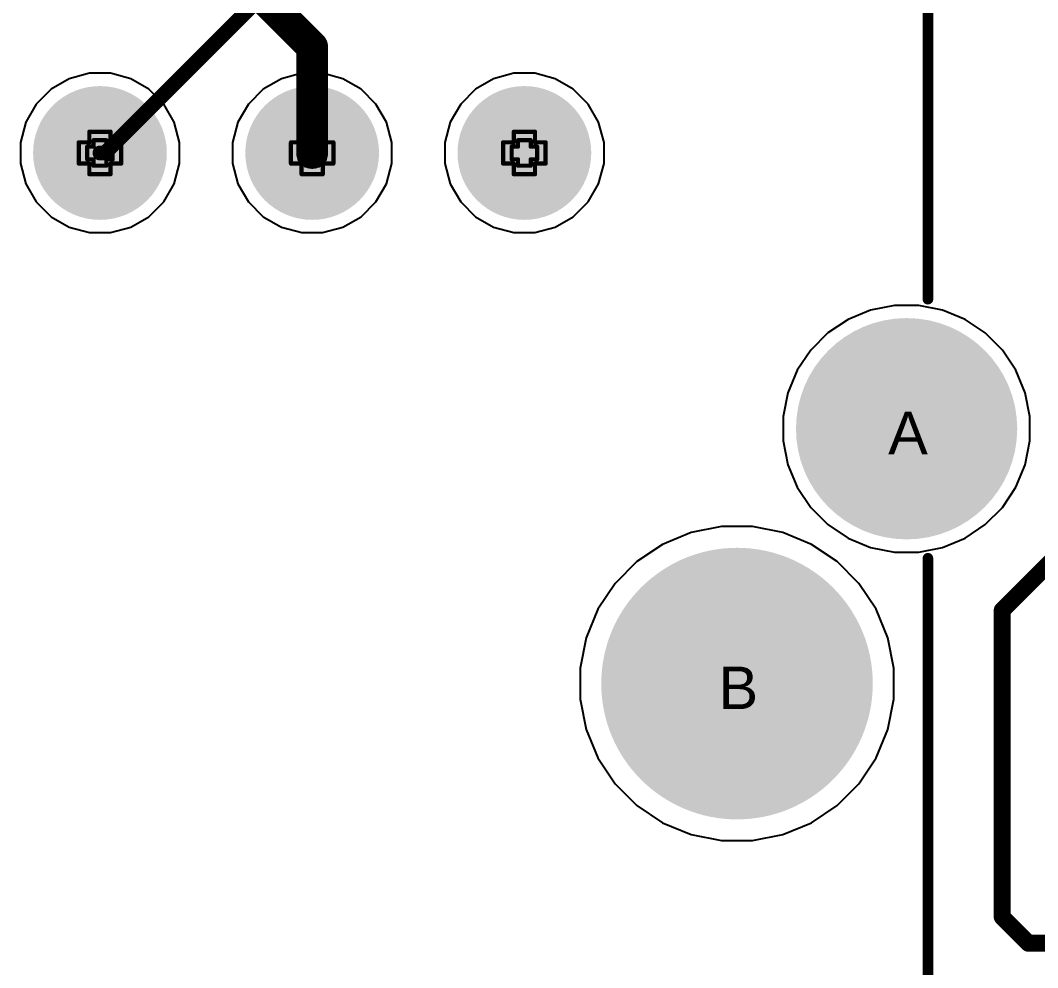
# Model space of a CAD drawing. Header units: inches. Extents: x -11 to 5379, y 0 to 5429.
# Drawn here: x 190.37 to 202.55, y 7.5 to 18.84 of the extents above; entities that cross this region are included whole.
import ezdxf

# ---------------------------------------------------------------- set-up
doc = ezdxf.new("R2010")
doc.units = ezdxf.units.IN
for name, color, linetype in [('Bottom Layer', 5, 'Continuous'), ('Bottom Solder', 6, 'Continuous'), ('Drill Drawing', 1, 'Continuous'), ('GND', 16, 'Continuous'), ('Multi-Layer', 9, 'Continuous'), ('Pad Holes', 156, 'Continuous'), ('PWR', 76, 'Continuous'), ('Top Layer', 1, 'Continuous'), ('Top Overlay', 2, 'Continuous'), ('Top Solder', 216, 'Continuous')]:
    doc.layers.add(name, color=color, linetype=linetype)
doc.styles.add('Arial', font='', dxfattribs={"height": 0.2})
doc.styles.get('Arial').set_extended_font_data('Arial')

# ---------------------------------------------------------------- blocks, each defined once
blk = doc.blocks.new('HR911105A_512')
at = {"layer": 'Bottom Layer'}
h = blk.add_hatch(color=5, dxfattribs=at)
edge = h.paths.add_edge_path()
edge.add_arc((-7.74500102, -1.05499662), 1.22249946, 0, 360)
h = blk.add_hatch(color=5, dxfattribs=at)
edge = h.paths.add_edge_path()
edge.add_arc((-3.16999874, -4.35499764), 0.69900038, 0, 360)
h = blk.add_hatch(color=5, dxfattribs=at)
edge = h.paths.add_edge_path()
edge.add_arc((-0.62999874, -4.35499764), 0.69900038, 0, 360)
h = blk.add_hatch(color=5, dxfattribs=at)
edge = h.paths.add_edge_path()
edge.add_arc((1.91000126, -4.35499764), 0.69900038, 0, 360)
at = {"layer": 'Bottom Solder'}
h = blk.add_hatch(color=6, dxfattribs=at)
edge = h.paths.add_edge_path()
edge.add_arc((-5.715, 1.99500236), 0.1016, 0, 360)
h = blk.add_hatch(color=6, dxfattribs=at)
edge = h.paths.add_edge_path()
edge.add_arc((-7.74500102, -1.05499662), 1.32409946, 0, 360)
h = blk.add_hatch(color=6, dxfattribs=at)
edge = h.paths.add_edge_path()
edge.add_arc((-3.16999874, -4.35499764), 0.8006003799999999, 0, 360)
h = blk.add_hatch(color=6, dxfattribs=at)
edge = h.paths.add_edge_path()
edge.add_arc((-0.62999874, -4.35499764), 0.8006003799999999, 0, 360)
h = blk.add_hatch(color=6, dxfattribs=at)
edge = h.paths.add_edge_path()
edge.add_arc((1.91000126, -4.35499764), 0.8006003799999999, 0, 360)
at = {"layer": 'GND'}
h = blk.add_hatch(color=16, dxfattribs=at)
edge = h.paths.add_edge_path()
edge.add_arc((-7.74500102, -1.05499662), 1.22249946, 0, 360)
h = blk.add_hatch(color=16, dxfattribs=at)
edge = h.paths.add_edge_path()
edge.add_arc((-3.16999874, -4.35499764), 0.69900038, 0, 360)
h = blk.add_hatch(color=16, dxfattribs=at)
edge = h.paths.add_edge_path()
edge.add_arc((-0.62999874, -4.35499764), 0.69900038, 0, 360)
h = blk.add_hatch(color=16, dxfattribs=at)
edge = h.paths.add_edge_path()
edge.add_arc((1.91000126, -4.35499764), 0.69900038, 0, 360)
at = {"layer": 'Multi-Layer'}
h = blk.add_hatch(color=9, dxfattribs=at)
edge = h.paths.add_edge_path()
edge.add_arc((-7.74500102, -1.05499662), 1.22249946, 0, 360)
h = blk.add_hatch(color=9, dxfattribs=at)
edge = h.paths.add_edge_path()
edge.add_arc((-3.16999874, -4.35499764), 0.69900038, 0, 360)
h = blk.add_hatch(color=9, dxfattribs=at)
edge = h.paths.add_edge_path()
edge.add_arc((-0.62999874, -4.35499764), 0.69900038, 0, 360)
h = blk.add_hatch(color=9, dxfattribs=at)
edge = h.paths.add_edge_path()
edge.add_arc((1.91000126, -4.35499764), 0.69900038, 0, 360)
at = {"layer": 'Pad Holes'}
h = blk.add_hatch(color=7, dxfattribs=at)
edge = h.paths.add_edge_path()
edge.add_arc((-5.715, 1.99500236), 1.62500056, 0, 360)
h = blk.add_hatch(color=7, dxfattribs=at)
edge = h.paths.add_edge_path()
edge.add_arc((-7.74500102, -1.05499662), 0.8149996399999999, 0, 360)
h = blk.add_hatch(color=7, dxfattribs=at)
edge = h.paths.add_edge_path()
edge.add_arc((-3.16999874, -4.35499764), 0.44500038, 0, 360)
h = blk.add_hatch(color=7, dxfattribs=at)
edge = h.paths.add_edge_path()
edge.add_arc((-0.62999874, -4.35499764), 0.44500038, 0, 360)
h = blk.add_hatch(color=7, dxfattribs=at)
edge = h.paths.add_edge_path()
edge.add_arc((1.91000126, -4.35499764), 0.44500038, 0, 360)
at = {"layer": 'PWR'}
h = blk.add_hatch(color=76, dxfattribs=at)
edge = h.paths.add_edge_path()
edge.add_arc((-7.74500102, -1.05499662), 1.22249946, 0, 360)
h = blk.add_hatch(color=76, dxfattribs=at)
edge = h.paths.add_edge_path()
edge.add_arc((-3.16999874, -4.35499764), 0.69900038, 0, 360)
h = blk.add_hatch(color=76, dxfattribs=at)
edge = h.paths.add_edge_path()
edge.add_arc((-0.62999874, -4.35499764), 0.69900038, 0, 360)
h = blk.add_hatch(color=76, dxfattribs=at)
edge = h.paths.add_edge_path()
edge.add_arc((1.91000126, -4.35499764), 0.69900038, 0, 360)
at = {"layer": 'Top Layer'}
h = blk.add_hatch(color=1, dxfattribs=at)
edge = h.paths.add_edge_path()
edge.add_arc((-7.74500102, -1.05499662), 1.22249946, 0, 360)
h = blk.add_hatch(color=1, dxfattribs=at)
edge = h.paths.add_edge_path()
edge.add_arc((-3.16999874, -4.35499764), 0.69900038, 0, 360)
h = blk.add_hatch(color=1, dxfattribs=at)
edge = h.paths.add_edge_path()
edge.add_arc((-0.62999874, -4.35499764), 0.69900038, 0, 360)
h = blk.add_hatch(color=1, dxfattribs=at)
edge = h.paths.add_edge_path()
edge.add_arc((1.91000126, -4.35499764), 0.69900038, 0, 360)
at = {"layer": 'Top Solder'}
h = blk.add_hatch(color=216, dxfattribs=at)
edge = h.paths.add_edge_path()
edge.add_arc((-5.715, 1.99500236), 0.1016, 0, 360)
h = blk.add_hatch(color=216, dxfattribs=at)
edge = h.paths.add_edge_path()
edge.add_arc((-7.74500102, -1.05499662), 1.32409946, 0, 360)
h = blk.add_hatch(color=216, dxfattribs=at)
edge = h.paths.add_edge_path()
edge.add_arc((-3.16999874, -4.35499764), 0.8006003799999999, 0, 360)
h = blk.add_hatch(color=216, dxfattribs=at)
edge = h.paths.add_edge_path()
edge.add_arc((-0.62999874, -4.35499764), 0.8006003799999999, 0, 360)
h = blk.add_hatch(color=216, dxfattribs=at)
edge = h.paths.add_edge_path()
edge.add_arc((1.91000126, -4.35499764), 0.8006003799999999, 0, 360)
at = {"layer": 'Top Overlay'}
for points in [[(-7.999999239999999, 12.91500338, 0.127, 0.127, 0), (-7.999999239999999, 0.49500282, 0.127, 0.127, 0)], [(-7.999999239999999, -2.6049986, 0.127, 0.127, 0), (-7.999999239999999, -8.484997, 0.127, 0.127, 0)]]:
    blk.add_lwpolyline(points, format="xyseb", dxfattribs=at)
for points in [[(-8.03174924, 0.49500282, 0.0635, 0.0635, 1), (-7.96824924, 0.49500282, 0.0635, 0.0635, 1)], [(-8.03174924, -2.6049986, 0.0635, 0.0635, 1), (-7.96824924, -2.6049986, 0.0635, 0.0635, 1)]]:
    blk.add_lwpolyline(points, format="xyseb", close=True, dxfattribs=at)

msp = doc.modelspace()

# ---------------------------------------------------------------- linework, layer by layer
at = {"layer": 'Bottom Layer'}
for points in [[(192.59320892, 19.79196194, 0.3809999999999999, 0.3809999999999999, 0), (193.86270854, 18.52246232, 0.3809999999999999, 0.3809999999999999, 0)], [(193.86270854, 17.25246232, 0.3809999999999999, 0.3809999999999999, 0), (193.86270854, 18.52246232, 0.3809999999999999, 0.3809999999999999, 0)], [(193.86270854, 17.25246232, 0.3809999999999999, 0.3809999999999999, 0), (193.86320892, 17.25196194, 0.3809999999999999, 0.3809999999999999, 0)]]:
    msp.add_lwpolyline(points, format="xyseb", dxfattribs=at)
for points in [[(193.76745854, 18.52246232, 0.1905, 0.1905, 1), (193.95795854, 18.52246232, 0.1905, 0.1905, 1)], [(193.76745854, 18.52246232, 0.1905, 0.1905, 1), (193.95795854, 18.52246232, 0.1905, 0.1905, 1)], [(193.76745854, 17.25246232, 0.1905, 0.1905, 1), (193.95795854, 17.25246232, 0.1905, 0.1905, 1)], [(193.76745854, 17.25246232, 0.1905, 0.1905, 1), (193.95795854, 17.25246232, 0.1905, 0.1905, 1)], [(193.76795892, 17.25196194, 0.1905, 0.1905, 1), (193.95845892, 17.25196194, 0.1905, 0.1905, 1)]]:
    msp.add_lwpolyline(points, format="xyseb", close=True, dxfattribs=at)
at = {"layer": 'Drill Drawing'}
for points in [[(191.19620892, 17.37896194, 0.0508, 0.0508, 0), (191.19620892, 17.50596194, 0.0508, 0.0508, 0)], [(191.19620892, 17.50596194, 0.0508, 0.0508, 0), (191.45020892, 17.50596194, 0.0508, 0.0508, 0)], [(191.24700892, 17.32816194, 0.0508, 0.0508, 0), (191.24700892, 17.40436194, 0.0508, 0.0508, 0)], [(191.24700892, 17.40436194, 0.0508, 0.0508, 0), (191.39940892, 17.40436194, 0.0508, 0.0508, 0)], [(191.39940892, 17.32816194, 0.0508, 0.0508, 0), (191.39940892, 17.40436194, 0.0508, 0.0508, 0)], [(191.45020892, 17.37896194, 0.0508, 0.0508, 0), (191.45020892, 17.50596194, 0.0508, 0.0508, 0)], [(193.73620892, 17.37896194, 0.0508, 0.0508, 0), (193.73620892, 17.50596194, 0.0508, 0.0508, 0)], [(193.73620892, 17.50596194, 0.0508, 0.0508, 0), (193.99020892, 17.50596194, 0.0508, 0.0508, 0)], [(193.78700892, 17.32816194, 0.0508, 0.0508, 0), (193.78700892, 17.40436194, 0.0508, 0.0508, 0)], [(193.78700892, 17.40436194, 0.0508, 0.0508, 0), (193.93940892, 17.40436194, 0.0508, 0.0508, 0)], [(193.93940892, 17.32816194, 0.0508, 0.0508, 0), (193.93940892, 17.40436194, 0.0508, 0.0508, 0)], [(193.99020892, 17.37896194, 0.0508, 0.0508, 0), (193.99020892, 17.50596194, 0.0508, 0.0508, 0)], [(196.27620892, 17.37896194, 0.0508, 0.0508, 0), (196.27620892, 17.50596194, 0.0508, 0.0508, 0)], [(196.27620892, 17.50596194, 0.0508, 0.0508, 0), (196.53020892, 17.50596194, 0.0508, 0.0508, 0)], [(196.32700892, 17.32816194, 0.0508, 0.0508, 0), (196.32700892, 17.40436194, 0.0508, 0.0508, 0)], [(196.32700892, 17.40436194, 0.0508, 0.0508, 0), (196.47940892, 17.40436194, 0.0508, 0.0508, 0)], [(196.47940892, 17.32816194, 0.0508, 0.0508, 0), (196.47940892, 17.40436194, 0.0508, 0.0508, 0)], [(196.53020892, 17.37896194, 0.0508, 0.0508, 0), (196.53020892, 17.50596194, 0.0508, 0.0508, 0)], [(191.06920892, 17.12496194, 0.0508, 0.0508, 0), (191.06920892, 17.37896194, 0.0508, 0.0508, 0)], [(191.06920892, 17.37896194, 0.0508, 0.0508, 0), (191.19620892, 17.37896194, 0.0508, 0.0508, 0)], [(191.17080892, 17.17576194, 0.0508, 0.0508, 0), (191.17080892, 17.32816194, 0.0508, 0.0508, 0)], [(191.17080892, 17.32816194, 0.0508, 0.0508, 0), (191.24700892, 17.32816194, 0.0508, 0.0508, 0)], [(191.39940892, 17.32816194, 0.0508, 0.0508, 0), (191.47560892, 17.32816194, 0.0508, 0.0508, 0)], [(191.45020892, 17.37896194, 0.0508, 0.0508, 0), (191.57720892, 17.37896194, 0.0508, 0.0508, 0)], [(191.47560892, 17.17576194, 0.0508, 0.0508, 0), (191.47560892, 17.32816194, 0.0508, 0.0508, 0)], [(191.57720892, 17.12496194, 0.0508, 0.0508, 0), (191.57720892, 17.37896194, 0.0508, 0.0508, 0)], [(193.60920892, 17.12496194, 0.0508, 0.0508, 0), (193.60920892, 17.37896194, 0.0508, 0.0508, 0)], [(193.60920892, 17.37896194, 0.0508, 0.0508, 0), (193.73620892, 17.37896194, 0.0508, 0.0508, 0)], [(193.71080892, 17.17576194, 0.0508, 0.0508, 0), (193.71080892, 17.32816194, 0.0508, 0.0508, 0)], [(193.71080892, 17.32816194, 0.0508, 0.0508, 0), (193.78700892, 17.32816194, 0.0508, 0.0508, 0)], [(193.93940892, 17.32816194, 0.0508, 0.0508, 0), (194.01560892, 17.32816194, 0.0508, 0.0508, 0)], [(193.99020892, 17.37896194, 0.0508, 0.0508, 0), (194.11720892, 17.37896194, 0.0508, 0.0508, 0)], [(194.01560892, 17.17576194, 0.0508, 0.0508, 0), (194.01560892, 17.32816194, 0.0508, 0.0508, 0)], [(194.11720892, 17.12496194, 0.0508, 0.0508, 0), (194.11720892, 17.37896194, 0.0508, 0.0508, 0)], [(196.14920892, 17.12496194, 0.0508, 0.0508, 0), (196.14920892, 17.37896194, 0.0508, 0.0508, 0)], [(196.14920892, 17.37896194, 0.0508, 0.0508, 0), (196.27620892, 17.37896194, 0.0508, 0.0508, 0)], [(196.25080892, 17.17576194, 0.0508, 0.0508, 0), (196.25080892, 17.32816194, 0.0508, 0.0508, 0)], [(196.25080892, 17.32816194, 0.0508, 0.0508, 0), (196.32700892, 17.32816194, 0.0508, 0.0508, 0)], [(196.47940892, 17.32816194, 0.0508, 0.0508, 0), (196.55560892, 17.32816194, 0.0508, 0.0508, 0)], [(196.53020892, 17.37896194, 0.0508, 0.0508, 0), (196.65720892, 17.37896194, 0.0508, 0.0508, 0)], [(196.55560892, 17.17576194, 0.0508, 0.0508, 0), (196.55560892, 17.32816194, 0.0508, 0.0508, 0)], [(196.65720892, 17.12496194, 0.0508, 0.0508, 0), (196.65720892, 17.37896194, 0.0508, 0.0508, 0)], [(191.17080892, 17.17576194, 0.0508, 0.0508, 0), (191.24700892, 17.17576194, 0.0508, 0.0508, 0)], [(191.24700892, 17.09956194, 0.0508, 0.0508, 0), (191.24700892, 17.17576194, 0.0508, 0.0508, 0)], [(191.39940892, 17.17576194, 0.0508, 0.0508, 0), (191.47560892, 17.17576194, 0.0508, 0.0508, 0)], [(191.39940892, 17.09956194, 0.0508, 0.0508, 0), (191.39940892, 17.17576194, 0.0508, 0.0508, 0)], [(193.71080892, 17.17576194, 0.0508, 0.0508, 0), (193.78700892, 17.17576194, 0.0508, 0.0508, 0)], [(193.78700892, 17.09956194, 0.0508, 0.0508, 0), (193.78700892, 17.17576194, 0.0508, 0.0508, 0)], [(193.93940892, 17.17576194, 0.0508, 0.0508, 0), (194.01560892, 17.17576194, 0.0508, 0.0508, 0)], [(193.93940892, 17.09956194, 0.0508, 0.0508, 0), (193.93940892, 17.17576194, 0.0508, 0.0508, 0)], [(196.25080892, 17.17576194, 0.0508, 0.0508, 0), (196.32700892, 17.17576194, 0.0508, 0.0508, 0)], [(196.32700892, 17.09956194, 0.0508, 0.0508, 0), (196.32700892, 17.17576194, 0.0508, 0.0508, 0)], [(196.47940892, 17.17576194, 0.0508, 0.0508, 0), (196.55560892, 17.17576194, 0.0508, 0.0508, 0)], [(196.47940892, 17.09956194, 0.0508, 0.0508, 0), (196.47940892, 17.17576194, 0.0508, 0.0508, 0)], [(191.06920892, 17.12496194, 0.0508, 0.0508, 0), (191.19620892, 17.12496194, 0.0508, 0.0508, 0)], [(191.19620892, 16.99796194, 0.0508, 0.0508, 0), (191.19620892, 17.12496194, 0.0508, 0.0508, 0)], [(191.24700892, 17.09956194, 0.0508, 0.0508, 0), (191.39940892, 17.09956194, 0.0508, 0.0508, 0)], [(191.45020892, 17.12496194, 0.0508, 0.0508, 0), (191.57720892, 17.12496194, 0.0508, 0.0508, 0)], [(191.45020892, 16.99796194, 0.0508, 0.0508, 0), (191.45020892, 17.12496194, 0.0508, 0.0508, 0)], [(193.60920892, 17.12496194, 0.0508, 0.0508, 0), (193.73620892, 17.12496194, 0.0508, 0.0508, 0)], [(193.73620892, 16.99796194, 0.0508, 0.0508, 0), (193.73620892, 17.12496194, 0.0508, 0.0508, 0)], [(193.78700892, 17.09956194, 0.0508, 0.0508, 0), (193.93940892, 17.09956194, 0.0508, 0.0508, 0)], [(193.99020892, 17.12496194, 0.0508, 0.0508, 0), (194.11720892, 17.12496194, 0.0508, 0.0508, 0)], [(193.99020892, 16.99796194, 0.0508, 0.0508, 0), (193.99020892, 17.12496194, 0.0508, 0.0508, 0)], [(196.14920892, 17.12496194, 0.0508, 0.0508, 0), (196.27620892, 17.12496194, 0.0508, 0.0508, 0)], [(196.27620892, 16.99796194, 0.0508, 0.0508, 0), (196.27620892, 17.12496194, 0.0508, 0.0508, 0)], [(196.32700892, 17.09956194, 0.0508, 0.0508, 0), (196.47940892, 17.09956194, 0.0508, 0.0508, 0)], [(196.53020892, 17.12496194, 0.0508, 0.0508, 0), (196.65720892, 17.12496194, 0.0508, 0.0508, 0)], [(196.53020892, 16.99796194, 0.0508, 0.0508, 0), (196.53020892, 17.12496194, 0.0508, 0.0508, 0)], [(191.19620892, 16.99796194, 0.0508, 0.0508, 0), (191.45020892, 16.99796194, 0.0508, 0.0508, 0)], [(193.73620892, 16.99796194, 0.0508, 0.0508, 0), (193.99020892, 16.99796194, 0.0508, 0.0508, 0)], [(196.27620892, 16.99796194, 0.0508, 0.0508, 0), (196.53020892, 16.99796194, 0.0508, 0.0508, 0)]]:
    msp.add_lwpolyline(points, format="xyseb", dxfattribs=at)
for points in [[(191.18350892, 17.50596194, 0.0254, 0.0254, 1), (191.20890892, 17.50596194, 0.0254, 0.0254, 1)], [(191.18350892, 17.50596194, 0.0254, 0.0254, 1), (191.20890892, 17.50596194, 0.0254, 0.0254, 1)], [(191.23430892, 17.40436194, 0.0254, 0.0254, 1), (191.25970892, 17.40436194, 0.0254, 0.0254, 1)], [(191.23430892, 17.40436194, 0.0254, 0.0254, 1), (191.25970892, 17.40436194, 0.0254, 0.0254, 1)], [(191.38670892, 17.40436194, 0.0254, 0.0254, 1), (191.41210892, 17.40436194, 0.0254, 0.0254, 1)], [(191.38670892, 17.40436194, 0.0254, 0.0254, 1), (191.41210892, 17.40436194, 0.0254, 0.0254, 1)], [(191.43750892, 17.50596194, 0.0254, 0.0254, 1), (191.46290892, 17.50596194, 0.0254, 0.0254, 1)], [(191.43750892, 17.50596194, 0.0254, 0.0254, 1), (191.46290892, 17.50596194, 0.0254, 0.0254, 1)], [(193.72350892, 17.50596194, 0.0254, 0.0254, 1), (193.74890892, 17.50596194, 0.0254, 0.0254, 1)], [(193.72350892, 17.50596194, 0.0254, 0.0254, 1), (193.74890892, 17.50596194, 0.0254, 0.0254, 1)], [(193.77430892, 17.40436194, 0.0254, 0.0254, 1), (193.79970892, 17.40436194, 0.0254, 0.0254, 1)], [(193.77430892, 17.40436194, 0.0254, 0.0254, 1), (193.79970892, 17.40436194, 0.0254, 0.0254, 1)], [(193.92670892, 17.40436194, 0.0254, 0.0254, 1), (193.95210892, 17.40436194, 0.0254, 0.0254, 1)], [(193.92670892, 17.40436194, 0.0254, 0.0254, 1), (193.95210892, 17.40436194, 0.0254, 0.0254, 1)], [(193.97750892, 17.50596194, 0.0254, 0.0254, 1), (194.00290892, 17.50596194, 0.0254, 0.0254, 1)], [(193.97750892, 17.50596194, 0.0254, 0.0254, 1), (194.00290892, 17.50596194, 0.0254, 0.0254, 1)], [(196.26350892, 17.50596194, 0.0254, 0.0254, 1), (196.28890892, 17.50596194, 0.0254, 0.0254, 1)], [(196.26350892, 17.50596194, 0.0254, 0.0254, 1), (196.28890892, 17.50596194, 0.0254, 0.0254, 1)], [(196.31430892, 17.40436194, 0.0254, 0.0254, 1), (196.33970892, 17.40436194, 0.0254, 0.0254, 1)], [(196.31430892, 17.40436194, 0.0254, 0.0254, 1), (196.33970892, 17.40436194, 0.0254, 0.0254, 1)], [(196.46670892, 17.40436194, 0.0254, 0.0254, 1), (196.49210892, 17.40436194, 0.0254, 0.0254, 1)], [(196.46670892, 17.40436194, 0.0254, 0.0254, 1), (196.49210892, 17.40436194, 0.0254, 0.0254, 1)], [(196.51750892, 17.50596194, 0.0254, 0.0254, 1), (196.54290892, 17.50596194, 0.0254, 0.0254, 1)], [(196.51750892, 17.50596194, 0.0254, 0.0254, 1), (196.54290892, 17.50596194, 0.0254, 0.0254, 1)], [(191.05650892, 17.37896194, 0.0254, 0.0254, 1), (191.08190892, 17.37896194, 0.0254, 0.0254, 1)], [(191.05650892, 17.37896194, 0.0254, 0.0254, 1), (191.08190892, 17.37896194, 0.0254, 0.0254, 1)], [(191.15810892, 17.32816194, 0.0254, 0.0254, 1), (191.18350892, 17.32816194, 0.0254, 0.0254, 1)], [(191.15810892, 17.32816194, 0.0254, 0.0254, 1), (191.18350892, 17.32816194, 0.0254, 0.0254, 1)], [(191.18350892, 17.37896194, 0.0254, 0.0254, 1), (191.20890892, 17.37896194, 0.0254, 0.0254, 1)], [(191.18350892, 17.37896194, 0.0254, 0.0254, 1), (191.20890892, 17.37896194, 0.0254, 0.0254, 1)], [(191.23430892, 17.32816194, 0.0254, 0.0254, 1), (191.25970892, 17.32816194, 0.0254, 0.0254, 1)], [(191.23430892, 17.32816194, 0.0254, 0.0254, 1), (191.25970892, 17.32816194, 0.0254, 0.0254, 1)], [(191.38670892, 17.32816194, 0.0254, 0.0254, 1), (191.41210892, 17.32816194, 0.0254, 0.0254, 1)], [(191.38670892, 17.32816194, 0.0254, 0.0254, 1), (191.41210892, 17.32816194, 0.0254, 0.0254, 1)], [(191.43750892, 17.37896194, 0.0254, 0.0254, 1), (191.46290892, 17.37896194, 0.0254, 0.0254, 1)], [(191.43750892, 17.37896194, 0.0254, 0.0254, 1), (191.46290892, 17.37896194, 0.0254, 0.0254, 1)], [(191.46290892, 17.32816194, 0.0254, 0.0254, 1), (191.48830892, 17.32816194, 0.0254, 0.0254, 1)], [(191.46290892, 17.32816194, 0.0254, 0.0254, 1), (191.48830892, 17.32816194, 0.0254, 0.0254, 1)], [(191.56450892, 17.37896194, 0.0254, 0.0254, 1), (191.58990892, 17.37896194, 0.0254, 0.0254, 1)], [(191.56450892, 17.37896194, 0.0254, 0.0254, 1), (191.58990892, 17.37896194, 0.0254, 0.0254, 1)], [(193.59650892, 17.37896194, 0.0254, 0.0254, 1), (193.62190892, 17.37896194, 0.0254, 0.0254, 1)], [(193.59650892, 17.37896194, 0.0254, 0.0254, 1), (193.62190892, 17.37896194, 0.0254, 0.0254, 1)], [(193.69810892, 17.32816194, 0.0254, 0.0254, 1), (193.72350892, 17.32816194, 0.0254, 0.0254, 1)], [(193.69810892, 17.32816194, 0.0254, 0.0254, 1), (193.72350892, 17.32816194, 0.0254, 0.0254, 1)], [(193.72350892, 17.37896194, 0.0254, 0.0254, 1), (193.74890892, 17.37896194, 0.0254, 0.0254, 1)], [(193.72350892, 17.37896194, 0.0254, 0.0254, 1), (193.74890892, 17.37896194, 0.0254, 0.0254, 1)], [(193.77430892, 17.32816194, 0.0254, 0.0254, 1), (193.79970892, 17.32816194, 0.0254, 0.0254, 1)], [(193.77430892, 17.32816194, 0.0254, 0.0254, 1), (193.79970892, 17.32816194, 0.0254, 0.0254, 1)], [(193.92670892, 17.32816194, 0.0254, 0.0254, 1), (193.95210892, 17.32816194, 0.0254, 0.0254, 1)], [(193.92670892, 17.32816194, 0.0254, 0.0254, 1), (193.95210892, 17.32816194, 0.0254, 0.0254, 1)], [(193.97750892, 17.37896194, 0.0254, 0.0254, 1), (194.00290892, 17.37896194, 0.0254, 0.0254, 1)], [(193.97750892, 17.37896194, 0.0254, 0.0254, 1), (194.00290892, 17.37896194, 0.0254, 0.0254, 1)], [(194.00290892, 17.32816194, 0.0254, 0.0254, 1), (194.02830892, 17.32816194, 0.0254, 0.0254, 1)], [(194.00290892, 17.32816194, 0.0254, 0.0254, 1), (194.02830892, 17.32816194, 0.0254, 0.0254, 1)], [(194.10450892, 17.37896194, 0.0254, 0.0254, 1), (194.12990892, 17.37896194, 0.0254, 0.0254, 1)], [(194.10450892, 17.37896194, 0.0254, 0.0254, 1), (194.12990892, 17.37896194, 0.0254, 0.0254, 1)], [(196.13650892, 17.37896194, 0.0254, 0.0254, 1), (196.16190892, 17.37896194, 0.0254, 0.0254, 1)], [(196.13650892, 17.37896194, 0.0254, 0.0254, 1), (196.16190892, 17.37896194, 0.0254, 0.0254, 1)], [(196.23810892, 17.32816194, 0.0254, 0.0254, 1), (196.26350892, 17.32816194, 0.0254, 0.0254, 1)], [(196.23810892, 17.32816194, 0.0254, 0.0254, 1), (196.26350892, 17.32816194, 0.0254, 0.0254, 1)], [(196.26350892, 17.37896194, 0.0254, 0.0254, 1), (196.28890892, 17.37896194, 0.0254, 0.0254, 1)], [(196.26350892, 17.37896194, 0.0254, 0.0254, 1), (196.28890892, 17.37896194, 0.0254, 0.0254, 1)], [(196.31430892, 17.32816194, 0.0254, 0.0254, 1), (196.33970892, 17.32816194, 0.0254, 0.0254, 1)], [(196.31430892, 17.32816194, 0.0254, 0.0254, 1), (196.33970892, 17.32816194, 0.0254, 0.0254, 1)], [(196.46670892, 17.32816194, 0.0254, 0.0254, 1), (196.49210892, 17.32816194, 0.0254, 0.0254, 1)], [(196.46670892, 17.32816194, 0.0254, 0.0254, 1), (196.49210892, 17.32816194, 0.0254, 0.0254, 1)], [(196.51750892, 17.37896194, 0.0254, 0.0254, 1), (196.54290892, 17.37896194, 0.0254, 0.0254, 1)], [(196.51750892, 17.37896194, 0.0254, 0.0254, 1), (196.54290892, 17.37896194, 0.0254, 0.0254, 1)], [(196.54290892, 17.32816194, 0.0254, 0.0254, 1), (196.56830892, 17.32816194, 0.0254, 0.0254, 1)], [(196.54290892, 17.32816194, 0.0254, 0.0254, 1), (196.56830892, 17.32816194, 0.0254, 0.0254, 1)], [(196.64450892, 17.37896194, 0.0254, 0.0254, 1), (196.66990892, 17.37896194, 0.0254, 0.0254, 1)], [(196.64450892, 17.37896194, 0.0254, 0.0254, 1), (196.66990892, 17.37896194, 0.0254, 0.0254, 1)], [(191.15810892, 17.17576194, 0.0254, 0.0254, 1), (191.18350892, 17.17576194, 0.0254, 0.0254, 1)], [(191.15810892, 17.17576194, 0.0254, 0.0254, 1), (191.18350892, 17.17576194, 0.0254, 0.0254, 1)], [(191.23430892, 17.17576194, 0.0254, 0.0254, 1), (191.25970892, 17.17576194, 0.0254, 0.0254, 1)], [(191.23430892, 17.17576194, 0.0254, 0.0254, 1), (191.25970892, 17.17576194, 0.0254, 0.0254, 1)], [(191.38670892, 17.17576194, 0.0254, 0.0254, 1), (191.41210892, 17.17576194, 0.0254, 0.0254, 1)], [(191.38670892, 17.17576194, 0.0254, 0.0254, 1), (191.41210892, 17.17576194, 0.0254, 0.0254, 1)], [(191.46290892, 17.17576194, 0.0254, 0.0254, 1), (191.48830892, 17.17576194, 0.0254, 0.0254, 1)], [(191.46290892, 17.17576194, 0.0254, 0.0254, 1), (191.48830892, 17.17576194, 0.0254, 0.0254, 1)], [(193.69810892, 17.17576194, 0.0254, 0.0254, 1), (193.72350892, 17.17576194, 0.0254, 0.0254, 1)], [(193.69810892, 17.17576194, 0.0254, 0.0254, 1), (193.72350892, 17.17576194, 0.0254, 0.0254, 1)], [(193.77430892, 17.17576194, 0.0254, 0.0254, 1), (193.79970892, 17.17576194, 0.0254, 0.0254, 1)], [(193.77430892, 17.17576194, 0.0254, 0.0254, 1), (193.79970892, 17.17576194, 0.0254, 0.0254, 1)], [(193.92670892, 17.17576194, 0.0254, 0.0254, 1), (193.95210892, 17.17576194, 0.0254, 0.0254, 1)], [(193.92670892, 17.17576194, 0.0254, 0.0254, 1), (193.95210892, 17.17576194, 0.0254, 0.0254, 1)], [(194.00290892, 17.17576194, 0.0254, 0.0254, 1), (194.02830892, 17.17576194, 0.0254, 0.0254, 1)], [(194.00290892, 17.17576194, 0.0254, 0.0254, 1), (194.02830892, 17.17576194, 0.0254, 0.0254, 1)], [(196.23810892, 17.17576194, 0.0254, 0.0254, 1), (196.26350892, 17.17576194, 0.0254, 0.0254, 1)], [(196.23810892, 17.17576194, 0.0254, 0.0254, 1), (196.26350892, 17.17576194, 0.0254, 0.0254, 1)], [(196.31430892, 17.17576194, 0.0254, 0.0254, 1), (196.33970892, 17.17576194, 0.0254, 0.0254, 1)], [(196.31430892, 17.17576194, 0.0254, 0.0254, 1), (196.33970892, 17.17576194, 0.0254, 0.0254, 1)], [(196.46670892, 17.17576194, 0.0254, 0.0254, 1), (196.49210892, 17.17576194, 0.0254, 0.0254, 1)], [(196.46670892, 17.17576194, 0.0254, 0.0254, 1), (196.49210892, 17.17576194, 0.0254, 0.0254, 1)], [(196.54290892, 17.17576194, 0.0254, 0.0254, 1), (196.56830892, 17.17576194, 0.0254, 0.0254, 1)], [(196.54290892, 17.17576194, 0.0254, 0.0254, 1), (196.56830892, 17.17576194, 0.0254, 0.0254, 1)], [(191.05650892, 17.12496194, 0.0254, 0.0254, 1), (191.08190892, 17.12496194, 0.0254, 0.0254, 1)], [(191.05650892, 17.12496194, 0.0254, 0.0254, 1), (191.08190892, 17.12496194, 0.0254, 0.0254, 1)], [(191.18350892, 17.12496194, 0.0254, 0.0254, 1), (191.20890892, 17.12496194, 0.0254, 0.0254, 1)], [(191.18350892, 17.12496194, 0.0254, 0.0254, 1), (191.20890892, 17.12496194, 0.0254, 0.0254, 1)], [(191.23430892, 17.09956194, 0.0254, 0.0254, 1), (191.25970892, 17.09956194, 0.0254, 0.0254, 1)], [(191.23430892, 17.09956194, 0.0254, 0.0254, 1), (191.25970892, 17.09956194, 0.0254, 0.0254, 1)], [(191.38670892, 17.09956194, 0.0254, 0.0254, 1), (191.41210892, 17.09956194, 0.0254, 0.0254, 1)], [(191.38670892, 17.09956194, 0.0254, 0.0254, 1), (191.41210892, 17.09956194, 0.0254, 0.0254, 1)], [(191.43750892, 17.12496194, 0.0254, 0.0254, 1), (191.46290892, 17.12496194, 0.0254, 0.0254, 1)], [(191.43750892, 17.12496194, 0.0254, 0.0254, 1), (191.46290892, 17.12496194, 0.0254, 0.0254, 1)], [(191.56450892, 17.12496194, 0.0254, 0.0254, 1), (191.58990892, 17.12496194, 0.0254, 0.0254, 1)], [(191.56450892, 17.12496194, 0.0254, 0.0254, 1), (191.58990892, 17.12496194, 0.0254, 0.0254, 1)], [(193.59650892, 17.12496194, 0.0254, 0.0254, 1), (193.62190892, 17.12496194, 0.0254, 0.0254, 1)], [(193.59650892, 17.12496194, 0.0254, 0.0254, 1), (193.62190892, 17.12496194, 0.0254, 0.0254, 1)], [(193.72350892, 17.12496194, 0.0254, 0.0254, 1), (193.74890892, 17.12496194, 0.0254, 0.0254, 1)], [(193.72350892, 17.12496194, 0.0254, 0.0254, 1), (193.74890892, 17.12496194, 0.0254, 0.0254, 1)], [(193.77430892, 17.09956194, 0.0254, 0.0254, 1), (193.79970892, 17.09956194, 0.0254, 0.0254, 1)], [(193.77430892, 17.09956194, 0.0254, 0.0254, 1), (193.79970892, 17.09956194, 0.0254, 0.0254, 1)], [(193.92670892, 17.09956194, 0.0254, 0.0254, 1), (193.95210892, 17.09956194, 0.0254, 0.0254, 1)], [(193.92670892, 17.09956194, 0.0254, 0.0254, 1), (193.95210892, 17.09956194, 0.0254, 0.0254, 1)], [(193.97750892, 17.12496194, 0.0254, 0.0254, 1), (194.00290892, 17.12496194, 0.0254, 0.0254, 1)], [(193.97750892, 17.12496194, 0.0254, 0.0254, 1), (194.00290892, 17.12496194, 0.0254, 0.0254, 1)], [(194.10450892, 17.12496194, 0.0254, 0.0254, 1), (194.12990892, 17.12496194, 0.0254, 0.0254, 1)], [(194.10450892, 17.12496194, 0.0254, 0.0254, 1), (194.12990892, 17.12496194, 0.0254, 0.0254, 1)], [(196.13650892, 17.12496194, 0.0254, 0.0254, 1), (196.16190892, 17.12496194, 0.0254, 0.0254, 1)], [(196.13650892, 17.12496194, 0.0254, 0.0254, 1), (196.16190892, 17.12496194, 0.0254, 0.0254, 1)], [(196.26350892, 17.12496194, 0.0254, 0.0254, 1), (196.28890892, 17.12496194, 0.0254, 0.0254, 1)], [(196.26350892, 17.12496194, 0.0254, 0.0254, 1), (196.28890892, 17.12496194, 0.0254, 0.0254, 1)], [(196.31430892, 17.09956194, 0.0254, 0.0254, 1), (196.33970892, 17.09956194, 0.0254, 0.0254, 1)], [(196.31430892, 17.09956194, 0.0254, 0.0254, 1), (196.33970892, 17.09956194, 0.0254, 0.0254, 1)], [(196.46670892, 17.09956194, 0.0254, 0.0254, 1), (196.49210892, 17.09956194, 0.0254, 0.0254, 1)], [(196.46670892, 17.09956194, 0.0254, 0.0254, 1), (196.49210892, 17.09956194, 0.0254, 0.0254, 1)], [(196.51750892, 17.12496194, 0.0254, 0.0254, 1), (196.54290892, 17.12496194, 0.0254, 0.0254, 1)], [(196.51750892, 17.12496194, 0.0254, 0.0254, 1), (196.54290892, 17.12496194, 0.0254, 0.0254, 1)], [(196.64450892, 17.12496194, 0.0254, 0.0254, 1), (196.66990892, 17.12496194, 0.0254, 0.0254, 1)], [(196.64450892, 17.12496194, 0.0254, 0.0254, 1), (196.66990892, 17.12496194, 0.0254, 0.0254, 1)], [(191.18350892, 16.99796194, 0.0254, 0.0254, 1), (191.20890892, 16.99796194, 0.0254, 0.0254, 1)], [(191.18350892, 16.99796194, 0.0254, 0.0254, 1), (191.20890892, 16.99796194, 0.0254, 0.0254, 1)], [(191.43750892, 16.99796194, 0.0254, 0.0254, 1), (191.46290892, 16.99796194, 0.0254, 0.0254, 1)], [(191.43750892, 16.99796194, 0.0254, 0.0254, 1), (191.46290892, 16.99796194, 0.0254, 0.0254, 1)], [(193.72350892, 16.99796194, 0.0254, 0.0254, 1), (193.74890892, 16.99796194, 0.0254, 0.0254, 1)], [(193.72350892, 16.99796194, 0.0254, 0.0254, 1), (193.74890892, 16.99796194, 0.0254, 0.0254, 1)], [(193.97750892, 16.99796194, 0.0254, 0.0254, 1), (194.00290892, 16.99796194, 0.0254, 0.0254, 1)], [(193.97750892, 16.99796194, 0.0254, 0.0254, 1), (194.00290892, 16.99796194, 0.0254, 0.0254, 1)], [(196.26350892, 16.99796194, 0.0254, 0.0254, 1), (196.28890892, 16.99796194, 0.0254, 0.0254, 1)], [(196.26350892, 16.99796194, 0.0254, 0.0254, 1), (196.28890892, 16.99796194, 0.0254, 0.0254, 1)], [(196.51750892, 16.99796194, 0.0254, 0.0254, 1), (196.54290892, 16.99796194, 0.0254, 0.0254, 1)], [(196.51750892, 16.99796194, 0.0254, 0.0254, 1), (196.54290892, 16.99796194, 0.0254, 0.0254, 1)]]:
    msp.add_lwpolyline(points, format="xyseb", close=True, dxfattribs=at)
at = {"layer": 'GND'}
for p, q in [((191.19774308, 18.20496232), (190.95536358, 18.14001706)), ((191.44867476, 18.20496232), (191.19774308, 18.20496232)), ((191.69105426, 18.14001706), (191.44867476, 18.20496232)), ((193.73774308, 18.20496232), (193.49536358, 18.14001706)), ((193.98867476, 18.20496232), (193.73774308, 18.20496232)), ((194.23105426, 18.14001706), (193.98867476, 18.20496232)), ((196.27774308, 18.20496232), (196.03536358, 18.14001706)), ((196.52867476, 18.20496232), (196.27774308, 18.20496232)), ((196.77105426, 18.14001706), (196.52867476, 18.20496232)), ((190.95536358, 18.14001706), (190.73805134, 18.01455376)), ((191.9083665, 18.01455376), (191.69105426, 18.14001706)), ((193.49536358, 18.14001706), (193.27805134, 18.01455376)), ((194.4483665, 18.01455376), (194.23105426, 18.14001706)), ((196.03536358, 18.14001706), (195.81805134, 18.01455376)), ((196.9883665, 18.01455376), (196.77105426, 18.14001706)), ((190.73805134, 18.01455376), (190.5606171, 17.83711952)), ((192.08580074, 17.83711952), (191.9083665, 18.01455376)), ((193.27805134, 18.01455376), (193.1006171, 17.83711952)), ((194.62580074, 17.83711952), (194.4483665, 18.01455376)), ((195.81805134, 18.01455376), (195.6406171, 17.83711952)), ((197.16580074, 17.83711952), (196.9883665, 18.01455376)), ((190.5606171, 17.83711952), (190.4351538, 17.61980728)), ((192.21126404, 17.61980728), (192.08580074, 17.83711952)), ((193.1006171, 17.83711952), (192.9751538, 17.61980728)), ((194.75126404, 17.61980728), (194.62580074, 17.83711952)), ((195.6406171, 17.83711952), (195.5151538, 17.61980728)), ((197.29126404, 17.61980728), (197.16580074, 17.83711952)), ((190.4351538, 17.61980728), (190.37020854, 17.37742778)), ((192.2762093, 17.37742778), (192.21126404, 17.61980728)), ((192.9751538, 17.61980728), (192.91020854, 17.37742778)), ((194.8162093, 17.37742778), (194.75126404, 17.61980728)), ((195.5151538, 17.61980728), (195.45020854, 17.37742778)), ((197.3562093, 17.37742778), (197.29126404, 17.61980728)), ((190.37020854, 17.37742778), (190.37020854, 17.1264961)), ((192.2762093, 17.1264961), (192.2762093, 17.37742778)), ((192.91020854, 17.37742778), (192.91020854, 17.1264961)), ((194.8162093, 17.1264961), (194.8162093, 17.37742778)), ((195.45020854, 17.37742778), (195.45020854, 17.1264961)), ((197.3562093, 17.1264961), (197.3562093, 17.37742778)), ((190.37020854, 17.1264961), (190.4351538, 16.8841166)), ((192.21126404, 16.8841166), (192.2762093, 17.1264961)), ((192.91020854, 17.1264961), (192.9751538, 16.8841166)), ((194.75126404, 16.8841166), (194.8162093, 17.1264961)), ((195.45020854, 17.1264961), (195.5151538, 16.8841166)), ((197.29126404, 16.8841166), (197.3562093, 17.1264961)), ((190.4351538, 16.8841166), (190.5606171, 16.66680436)), ((192.08580074, 16.66680436), (192.21126404, 16.8841166)), ((192.9751538, 16.8841166), (193.1006171, 16.66680436)), ((194.62580074, 16.66680436), (194.75126404, 16.8841166)), ((195.5151538, 16.8841166), (195.6406171, 16.66680436)), ((197.16580074, 16.66680436), (197.29126404, 16.8841166)), ((190.5606171, 16.66680436), (190.73805134, 16.48937012)), ((191.9083665, 16.48937012), (192.08580074, 16.66680436)), ((193.1006171, 16.66680436), (193.27805134, 16.48937012)), ((194.4483665, 16.48937012), (194.62580074, 16.66680436)), ((195.6406171, 16.66680436), (195.81805134, 16.48937012)), ((196.9883665, 16.48937012), (197.16580074, 16.66680436)), ((190.73805134, 16.48937012), (190.95536358, 16.36390682)), ((191.69105426, 16.36390682), (191.9083665, 16.48937012)), ((193.27805134, 16.48937012), (193.49536358, 16.36390682)), ((194.23105426, 16.36390682), (194.4483665, 16.48937012)), ((195.81805134, 16.48937012), (196.03536358, 16.36390682)), ((196.77105426, 16.36390682), (196.9883665, 16.48937012)), ((190.95536358, 16.36390682), (191.19774308, 16.29896156)), ((191.44867476, 16.29896156), (191.69105426, 16.36390682)), ((193.49536358, 16.36390682), (193.73774308, 16.29896156)), ((193.98867476, 16.29896156), (194.23105426, 16.36390682)), ((196.03536358, 16.36390682), (196.27774308, 16.29896156)), ((196.52867476, 16.29896156), (196.77105426, 16.36390682)), ((191.19774308, 16.29896156), (191.44867476, 16.29896156)), ((193.73774308, 16.29896156), (193.98867476, 16.29896156)), ((196.27774308, 16.29896156), (196.52867476, 16.29896156)), ((198.40012644, 12.70875284), (198.05817132, 12.56710974)), ((198.76314578, 12.7809625), (198.40012644, 12.70875284)), ((199.13327458, 12.7809625), (198.76314578, 12.7809625)), ((199.49629392, 12.70875284), (199.13327458, 12.7809625)), ((199.83824904, 12.56710974), (199.49629392, 12.70875284)), ((198.05817132, 12.56710974), (197.7504173, 12.36147642)), ((200.14600306, 12.36147642), (199.83824904, 12.56710974)), ((197.7504173, 12.36147642), (197.4886957, 12.09975482)), ((200.40772466, 12.09975482), (200.14600306, 12.36147642)), ((197.4886957, 12.09975482), (197.28306238, 11.7920008)), ((200.61335798, 11.7920008), (200.40772466, 12.09975482)), ((197.28306238, 11.7920008), (197.14141928, 11.45004568)), ((200.75500108, 11.45004568), (200.61335798, 11.7920008)), ((197.14141928, 11.45004568), (197.06920962, 11.08702634)), ((200.82721074, 11.08702634), (200.75500108, 11.45004568)), ((197.06920962, 11.08702634), (197.06920962, 10.71689754)), ((200.82721074, 10.71689754), (200.82721074, 11.08702634)), ((197.06920962, 10.71689754), (197.14141928, 10.3538782)), ((200.75500108, 10.3538782), (200.82721074, 10.71689754)), ((197.14141928, 10.3538782), (197.28306238, 10.01192308)), ((200.61335798, 10.01192308), (200.75500108, 10.3538782)), ((197.28306238, 10.01192308), (197.4886957, 9.70416906)), ((200.40772466, 9.70416906), (200.61335798, 10.01192308)), ((197.4886957, 9.70416906), (197.7504173, 9.44244746)), ((200.14600306, 9.44244746), (200.40772466, 9.70416906)), ((197.7504173, 9.44244746), (198.05817132, 9.236814139999998)), ((199.83824904, 9.236814139999998), (200.14600306, 9.44244746)), ((198.05817132, 9.236814139999998), (198.40012644, 9.095171039999999)), ((199.49629392, 9.095171039999999), (199.83824904, 9.236814139999998)), ((198.40012644, 9.095171039999999), (198.76314578, 9.02296138)), ((198.76314578, 9.02296138), (199.13327458, 9.02296138)), ((199.13327458, 9.02296138), (199.49629392, 9.095171039999999))]:
    msp.add_line(p, q, dxfattribs=at)
at = {"layer": 'PWR'}
for p, q in [((191.19774308, 18.20496232), (190.95536358, 18.14001706)), ((191.44867476, 18.20496232), (191.19774308, 18.20496232)), ((191.69105426, 18.14001706), (191.44867476, 18.20496232)), ((193.73774308, 18.20496232), (193.49536358, 18.14001706)), ((193.98867476, 18.20496232), (193.73774308, 18.20496232)), ((194.23105426, 18.14001706), (193.98867476, 18.20496232)), ((196.27774308, 18.20496232), (196.03536358, 18.14001706)), ((196.52867476, 18.20496232), (196.27774308, 18.20496232)), ((196.77105426, 18.14001706), (196.52867476, 18.20496232)), ((190.95536358, 18.14001706), (190.73805134, 18.01455376)), ((191.9083665, 18.01455376), (191.69105426, 18.14001706)), ((193.49536358, 18.14001706), (193.27805134, 18.01455376)), ((194.4483665, 18.01455376), (194.23105426, 18.14001706)), ((196.03536358, 18.14001706), (195.81805134, 18.01455376)), ((196.9883665, 18.01455376), (196.77105426, 18.14001706)), ((190.73805134, 18.01455376), (190.5606171, 17.83711952)), ((192.08580074, 17.83711952), (191.9083665, 18.01455376)), ((193.27805134, 18.01455376), (193.1006171, 17.83711952)), ((194.62580074, 17.83711952), (194.4483665, 18.01455376)), ((195.81805134, 18.01455376), (195.6406171, 17.83711952)), ((197.16580074, 17.83711952), (196.9883665, 18.01455376)), ((190.5606171, 17.83711952), (190.4351538, 17.61980728)), ((192.21126404, 17.61980728), (192.08580074, 17.83711952)), ((193.1006171, 17.83711952), (192.9751538, 17.61980728)), ((194.75126404, 17.61980728), (194.62580074, 17.83711952)), ((195.6406171, 17.83711952), (195.5151538, 17.61980728)), ((197.29126404, 17.61980728), (197.16580074, 17.83711952)), ((190.4351538, 17.61980728), (190.37020854, 17.37742778)), ((192.2762093, 17.37742778), (192.21126404, 17.61980728)), ((192.9751538, 17.61980728), (192.91020854, 17.37742778)), ((194.8162093, 17.37742778), (194.75126404, 17.61980728)), ((195.5151538, 17.61980728), (195.45020854, 17.37742778)), ((197.3562093, 17.37742778), (197.29126404, 17.61980728)), ((190.37020854, 17.37742778), (190.37020854, 17.1264961)), ((192.2762093, 17.1264961), (192.2762093, 17.37742778)), ((192.91020854, 17.37742778), (192.91020854, 17.1264961)), ((194.8162093, 17.1264961), (194.8162093, 17.37742778)), ((195.45020854, 17.37742778), (195.45020854, 17.1264961)), ((197.3562093, 17.1264961), (197.3562093, 17.37742778)), ((190.37020854, 17.1264961), (190.4351538, 16.8841166)), ((192.21126404, 16.8841166), (192.2762093, 17.1264961)), ((192.91020854, 17.1264961), (192.9751538, 16.8841166)), ((194.75126404, 16.8841166), (194.8162093, 17.1264961)), ((195.45020854, 17.1264961), (195.5151538, 16.8841166)), ((197.29126404, 16.8841166), (197.3562093, 17.1264961)), ((190.4351538, 16.8841166), (190.5606171, 16.66680436)), ((192.08580074, 16.66680436), (192.21126404, 16.8841166)), ((192.9751538, 16.8841166), (193.1006171, 16.66680436)), ((194.62580074, 16.66680436), (194.75126404, 16.8841166)), ((195.5151538, 16.8841166), (195.6406171, 16.66680436)), ((197.16580074, 16.66680436), (197.29126404, 16.8841166)), ((190.5606171, 16.66680436), (190.73805134, 16.48937012)), ((191.9083665, 16.48937012), (192.08580074, 16.66680436)), ((193.1006171, 16.66680436), (193.27805134, 16.48937012)), ((194.4483665, 16.48937012), (194.62580074, 16.66680436)), ((195.6406171, 16.66680436), (195.81805134, 16.48937012)), ((196.9883665, 16.48937012), (197.16580074, 16.66680436)), ((190.73805134, 16.48937012), (190.95536358, 16.36390682)), ((191.69105426, 16.36390682), (191.9083665, 16.48937012)), ((193.27805134, 16.48937012), (193.49536358, 16.36390682)), ((194.23105426, 16.36390682), (194.4483665, 16.48937012)), ((195.81805134, 16.48937012), (196.03536358, 16.36390682)), ((196.77105426, 16.36390682), (196.9883665, 16.48937012)), ((190.95536358, 16.36390682), (191.19774308, 16.29896156)), ((191.44867476, 16.29896156), (191.69105426, 16.36390682)), ((193.49536358, 16.36390682), (193.73774308, 16.29896156)), ((193.98867476, 16.29896156), (194.23105426, 16.36390682)), ((196.03536358, 16.36390682), (196.27774308, 16.29896156)), ((196.52867476, 16.29896156), (196.77105426, 16.36390682)), ((191.19774308, 16.29896156), (191.44867476, 16.29896156)), ((193.73774308, 16.29896156), (193.98867476, 16.29896156)), ((196.27774308, 16.29896156), (196.52867476, 16.29896156)), ((200.54753134, 15.37171932), (200.27882728, 15.26041906)), ((200.83278858, 15.42846038), (200.54753134, 15.37171932)), ((201.12363382, 15.42846038), (200.83278858, 15.42846038)), ((201.40889106, 15.37171932), (201.12363382, 15.42846038)), ((201.67759512, 15.26041906), (201.40889106, 15.37171932)), ((200.27882728, 15.26041906), (200.03699642, 15.09883442)), ((201.91942598, 15.09883442), (201.67759512, 15.26041906)), ((200.03699642, 15.09883442), (199.8313377, 14.8931757)), ((202.1250847, 14.8931757), (201.91942598, 15.09883442)), ((199.8313377, 14.8931757), (199.66975306, 14.65134484)), ((202.28666934, 14.65134484), (202.1250847, 14.8931757)), ((199.66975306, 14.65134484), (199.5584528, 14.38264078)), ((202.3979696, 14.38264078), (202.28666934, 14.65134484)), ((199.5584528, 14.38264078), (199.50171174, 14.09738354)), ((202.45471066, 14.09738354), (202.3979696, 14.38264078)), ((199.50171174, 14.09738354), (199.50171174, 13.8065383)), ((202.45471066, 13.8065383), (202.45471066, 14.09738354)), ((199.50171174, 13.8065383), (199.5584528, 13.52128106)), ((202.3979696, 13.52128106), (202.45471066, 13.8065383)), ((199.5584528, 13.52128106), (199.66975306, 13.252577)), ((202.28666934, 13.252577), (202.3979696, 13.52128106)), ((199.66975306, 13.252577), (199.8313377, 13.01074614)), ((202.1250847, 13.01074614), (202.28666934, 13.252577)), ((199.8313377, 13.01074614), (200.03699642, 12.80508742)), ((201.91942598, 12.80508742), (202.1250847, 13.01074614)), ((200.03699642, 12.80508742), (200.27882728, 12.64350278)), ((201.67759512, 12.64350278), (201.91942598, 12.80508742)), ((198.40012644, 12.70875284), (198.05817132, 12.56710974)), ((198.76314578, 12.7809625), (198.40012644, 12.70875284)), ((199.13327458, 12.7809625), (198.76314578, 12.7809625)), ((199.49629392, 12.70875284), (199.13327458, 12.7809625)), ((199.83824904, 12.56710974), (199.49629392, 12.70875284)), ((198.05817132, 12.56710974), (197.7504173, 12.36147642)), ((200.14600306, 12.36147642), (199.83824904, 12.56710974)), ((200.27882728, 12.64350278), (200.54753134, 12.53220252)), ((201.40889106, 12.53220252), (201.67759512, 12.64350278)), ((200.54753134, 12.53220252), (200.83278858, 12.47546146)), ((200.83278858, 12.47546146), (201.12363382, 12.47546146)), ((201.12363382, 12.47546146), (201.40889106, 12.53220252)), ((197.7504173, 12.36147642), (197.4886957, 12.09975482)), ((200.40772466, 12.09975482), (200.14600306, 12.36147642)), ((197.4886957, 12.09975482), (197.28306238, 11.7920008)), ((200.61335798, 11.7920008), (200.40772466, 12.09975482)), ((197.28306238, 11.7920008), (197.14141928, 11.45004568)), ((200.75500108, 11.45004568), (200.61335798, 11.7920008)), ((197.14141928, 11.45004568), (197.06920962, 11.08702634)), ((200.82721074, 11.08702634), (200.75500108, 11.45004568)), ((197.06920962, 11.08702634), (197.06920962, 10.71689754)), ((200.82721074, 10.71689754), (200.82721074, 11.08702634)), ((197.06920962, 10.71689754), (197.14141928, 10.3538782)), ((200.75500108, 10.3538782), (200.82721074, 10.71689754)), ((197.14141928, 10.3538782), (197.28306238, 10.01192308)), ((200.61335798, 10.01192308), (200.75500108, 10.3538782)), ((197.28306238, 10.01192308), (197.4886957, 9.70416906)), ((200.40772466, 9.70416906), (200.61335798, 10.01192308)), ((197.4886957, 9.70416906), (197.7504173, 9.44244746)), ((200.14600306, 9.44244746), (200.40772466, 9.70416906)), ((197.7504173, 9.44244746), (198.05817132, 9.236814139999998)), ((199.83824904, 9.236814139999998), (200.14600306, 9.44244746)), ((198.05817132, 9.236814139999998), (198.40012644, 9.095171039999999)), ((199.49629392, 9.095171039999999), (199.83824904, 9.236814139999998)), ((198.40012644, 9.095171039999999), (198.76314578, 9.02296138)), ((198.76314578, 9.02296138), (199.13327458, 9.02296138)), ((199.13327458, 9.02296138), (199.49629392, 9.095171039999999))]:
    msp.add_line(p, q, dxfattribs=at)
at = {"layer": 'Top Layer'}
for points in [[(191.3829929, 17.25196194, 0.1778, 0.1778, 0), (193.55657758, 19.42554662, 0.1778, 0.1778, 0)], [(191.32320892, 17.25196194, 0.1778, 0.1778, 0), (191.3829929, 17.25196194, 0.1778, 0.1778, 0)], [(202.12268948, 11.77987484, 0.2032, 0.2032, 0), (202.819, 12.47618536, 0.2032, 0.2032, 0)], [(202.12268948, 8.10930814, 0.2032, 0.2032, 0), (202.12268948, 11.77987484, 0.2032, 0.2032, 0)], [(202.12268948, 8.10930814, 0.2032, 0.2032, 0), (202.438, 7.79399762, 0.2032, 0.2032, 0)], [(202.438, 7.79399762, 0.2032, 0.2032, 0), (203.15080274, 7.79399762, 0.2032, 0.2032, 0)]]:
    msp.add_lwpolyline(points, format="xyseb", dxfattribs=at)
for points in [[(191.27875892, 17.25196194, 0.08889999999999999, 0.08889999999999999, 1), (191.36765892, 17.25196194, 0.08889999999999999, 0.08889999999999999, 1)], [(191.3385429, 17.25196194, 0.08889999999999999, 0.08889999999999999, 1), (191.4274429, 17.25196194, 0.08889999999999999, 0.08889999999999999, 1)], [(191.3385429, 17.25196194, 0.08889999999999999, 0.08889999999999999, 1), (191.4274429, 17.25196194, 0.08889999999999999, 0.08889999999999999, 1)], [(202.07188948, 11.77987484, 0.1016, 0.1016, 1), (202.17348948, 11.77987484, 0.1016, 0.1016, 1)], [(202.07188948, 11.77987484, 0.1016, 0.1016, 1), (202.17348948, 11.77987484, 0.1016, 0.1016, 1)], [(202.07188948, 8.10930814, 0.1016, 0.1016, 1), (202.17348948, 8.10930814, 0.1016, 0.1016, 1)], [(202.07188948, 8.10930814, 0.1016, 0.1016, 1), (202.17348948, 8.10930814, 0.1016, 0.1016, 1)], [(202.3872, 7.79399762, 0.1016, 0.1016, 1), (202.4888, 7.79399762, 0.1016, 0.1016, 1)], [(202.3872, 7.79399762, 0.1016, 0.1016, 1), (202.4888, 7.79399762, 0.1016, 0.1016, 1)]]:
    msp.add_lwpolyline(points, format="xyseb", close=True, dxfattribs=at)

# ---------------------------------------------------------------- block references
at = {"rotation": 180}
msp.add_blockref('HR911105A_512', (193.23321018, 12.8969643), dxfattribs=at)

# ---------------------------------------------------------------- texts
at = {"layer": 'Drill Drawing', "style": 'Arial'}
for s, p in [('A', (200.7581329, 13.64724474)), ('B', (198.72813188, 10.59724576))]:
    msp.add_text(s, height=0.508, dxfattribs=at).set_placement(p)

doc.saveas('drawing.dxf')
